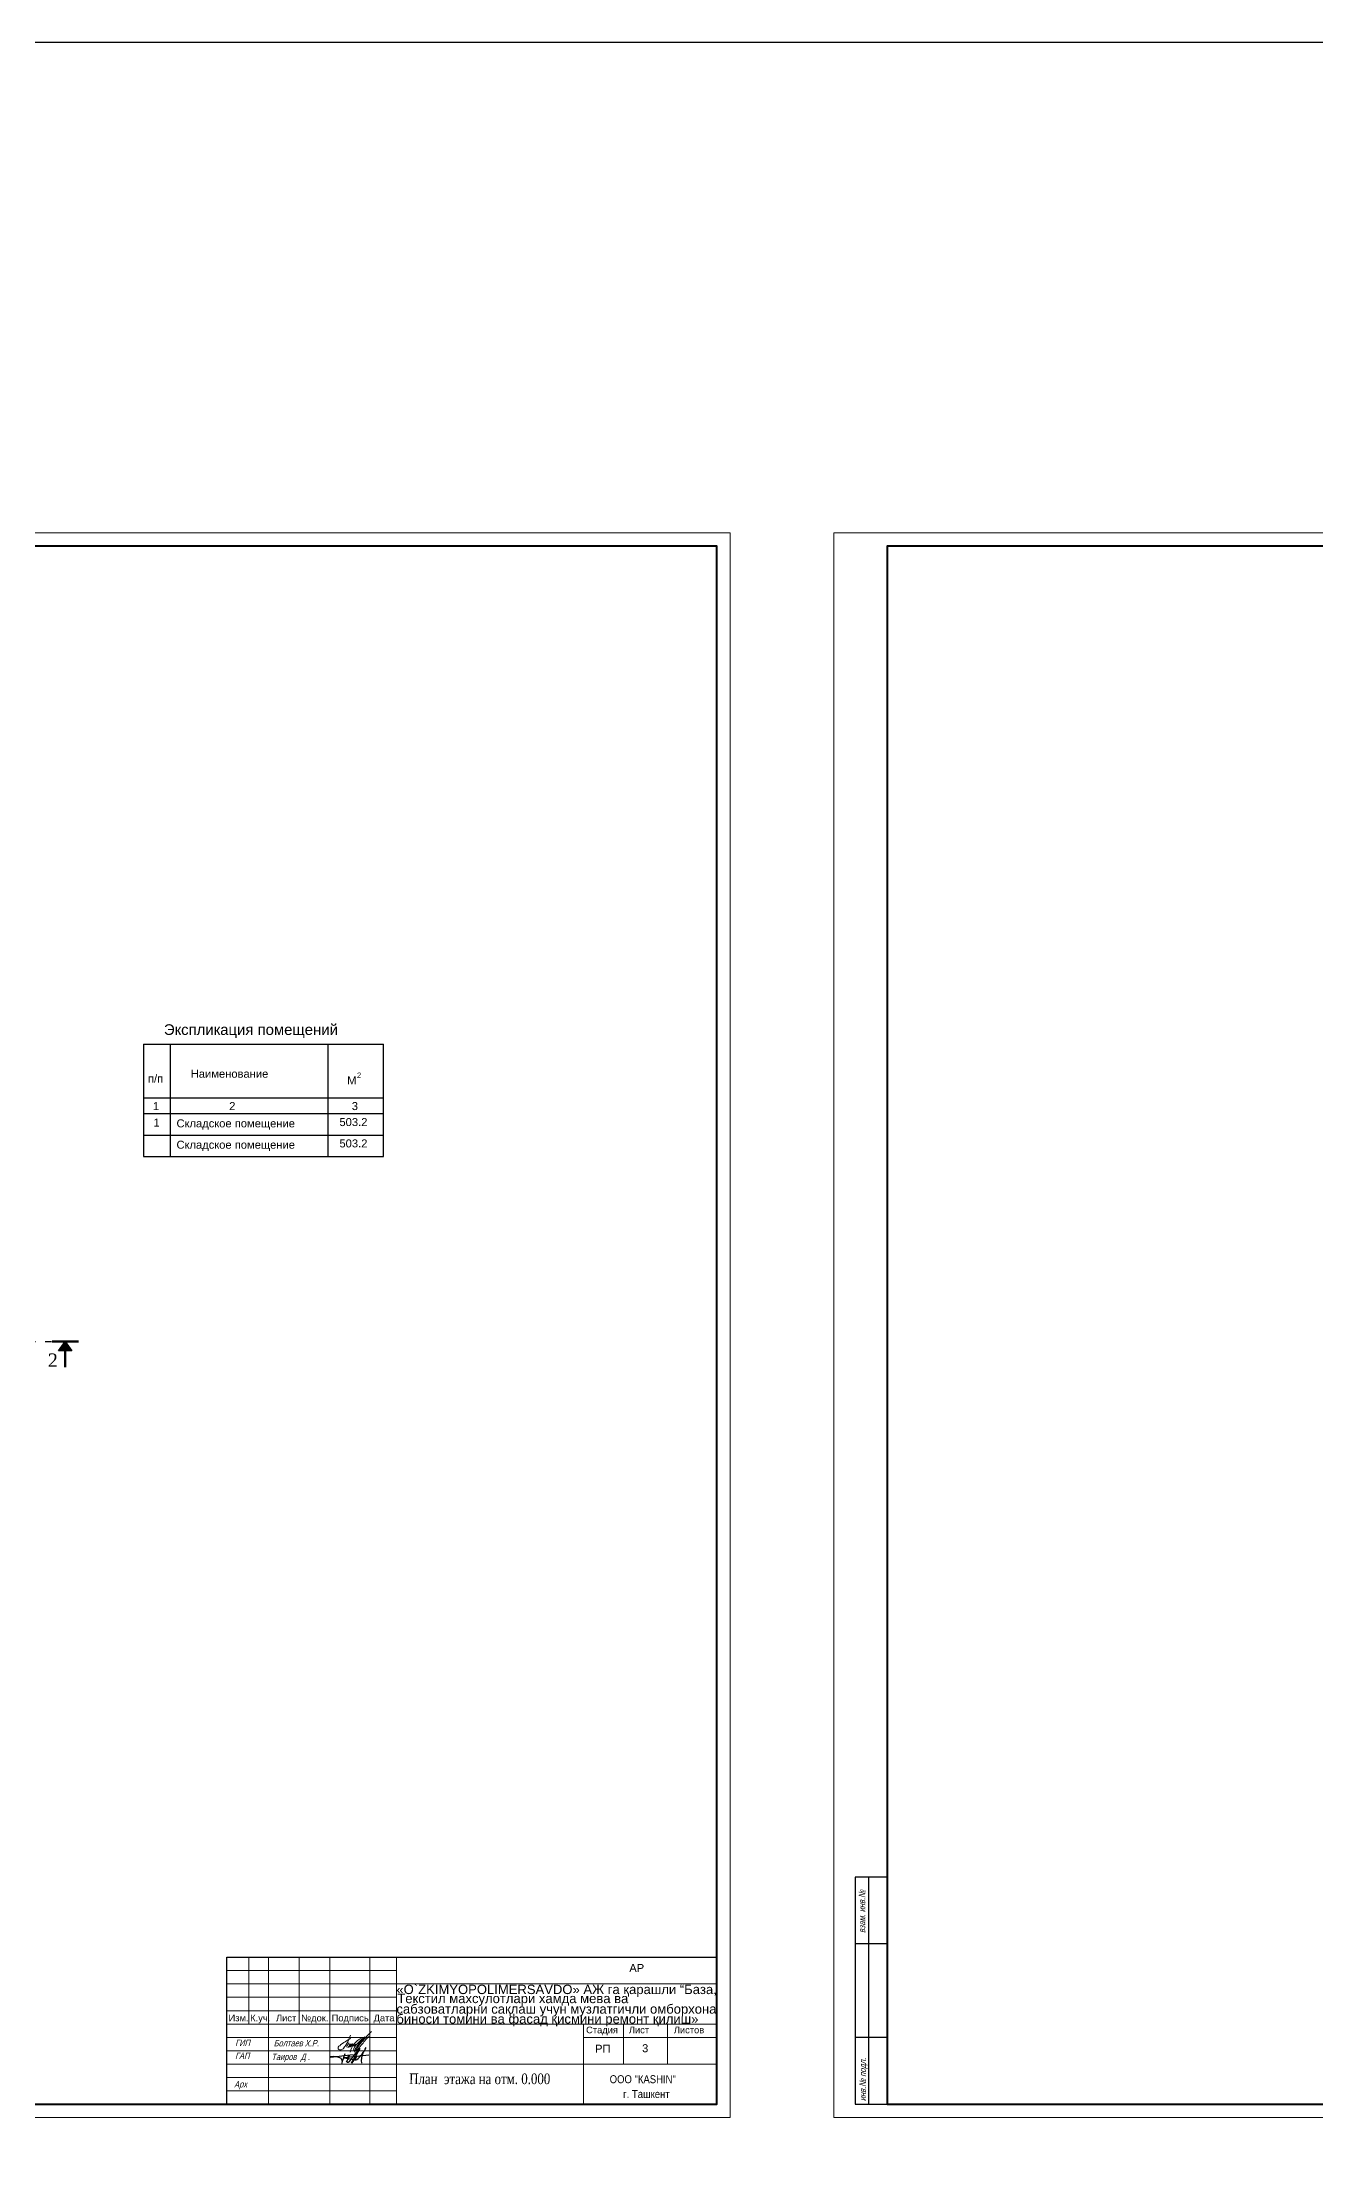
# Model space of a CAD drawing. Header units: millimetres. Extents: x 72928 to 1386960, y 320086 to 445536.
# Drawn here: x 165577 to 213321, y 366483 to 445536 of the extents above; entities that cross this region are included whole.
import ezdxf

# ---------------------------------------------------------------- set-up
doc = ezdxf.new("R2010")
doc.units = ezdxf.units.MM
doc.linetypes.add('ACAD_ISO03W100', pattern=[30, 12, -18])
doc.layers.add('ђЂЊЉЂ', color=7, linetype='Continuous')
doc.styles.add('Fayz', font='times.ttf', dxfattribs={"width": 0.8, "oblique": 1})
doc.styles.add('ira', font='arial.ttf', dxfattribs={"height": 3})
doc.styles.add('J~stule', font='dutch.ttf')

# ---------------------------------------------------------------- blocks, each defined once
blk = doc.blocks.new('fhdfghf')
at = {"color": 5, "lineweight": 20}
blk.add_line((664280, -199007, -14), (664210, -199108, -14), dxfattribs=at)
for centre, radius, start, end in [((663973, -199211, -14), 102, 115.60321, 197.52976), ((663964, -199145, -14), 131, 228.12548, 331.88384), ((665360, -200861, -14), 2253, 116.52499, 129.39953), ((663150, -198412, -14), 1223, 319.465, 345.13222), ((664258, -199149, -14), 63.1, 140.30017, 221.08227), ((664303, -199184, -14), 47.6, 124.86592, 181.7353), ((664387, -199157, -14), 112, 104.09821, 173.48119), ((664061, -198796, -14), 409, 301.62839, 317.30708), ((664304, -199134, -14), 30.6, 199.47047, 297.42016), ((664222, -198955, -14), 228, 294.9657, 331.78019), ((665091, -199543, -14), 789, 115.62125, 166.41289), ((664386, -199103, -14), 47.3, 230.28369, 302.13672), ((664347, -199062, -14), 18.5, 323.16135, 47.56506), ((664453, -199112, -14), 18.7, 151.33638, 325.71884), ((665482, -199822, -14), 1184, 126.22001, 150.11417), ((665071, -199693, -14), 830, 130.33093, 136.57434), ((667650, -201327, -14), 3722, 132.67819, 148.13498), ((664516, -199105, -14), 24, 157.93366, 322.14584), ((664604, -199274, -14), 91.5, 139.06414, 153.56741), ((666784, -200665, -14), 2676, 135.4958, 147.17844), ((660730, -195797, -14), 5196, 318.6511, 323.48771), ((665234, -199150, -14), 419, 117.72591, 141.49444), ((664538, -199262, -14), 86.9, 159.66949, 162.70652), ((664556, -199250, -14), 37.2, 153.64696, 295.56335), ((664456, -199098, -14), 219, 302.00002, 323.63443), ((664699, -199257, -14), 71.4, 150.63485, 202.47397)]:
    blk.add_arc(centre, radius, start, end, dxfattribs=at)
at = {"color": 5}
for centre, radius, start, end in [((664605, -199261, -14), 277, 133.44316, 153.71279), ((664418, -199065, -14), 5.37, 20.55043, 127.12834), ((664817, -198912, -14), 57, 48.03481, 133.19568), ((664817, -198912, -14), 57, 321.80716, 323.5871), ((664493, -199251, -14), 41.1, 159.02865, 264.31921), ((664469, -199173, -14), 121, 279.65503, 322.38926)]:
    blk.add_arc(centre, radius, start, end, dxfattribs=at)
blk = doc.blocks.new('hfgjfj')
at = {"color": 5}
for p, q in [((665018, -199469, -14), (664098, -199571, -14)), ((664098, -199571, -14), (664547, -199648, -14)), ((664168, -199728, -14), (664208, -199682, -14)), ((664330, -199647, -14), (664274, -199719, -14)), ((664518, -199405, -14), (664330, -199647, -14)), ((664375, -199772, -14), (664698, -199224, -14)), ((664698, -199224, -14), (664518, -199405, -14)), ((664573, -199518, -14), (664523, -199598, -14))]:
    blk.add_line(p, q, dxfattribs=at)
for centre, radius, start, end in [((663824, -198697, -14), 1203, 308.33184, 335.92367), ((663681, -200296, -14), 765, 80.74917, 98.77163), ((663589, -199533, -14), 25.4, 195.37878, 273.8454), ((683781, -375645, -14), 177240, 96.26802, 96.54112), ((663775, -199926, -14), 386, 57.49465, 85.66489), ((663922, -199679, -14), 98.8, 346.77694, 52.84546), ((665794, -200195, -14), 1832, 155.33856, 167.762), ((664239, -199701, -14), 39.4, 127.56812, 331.95321), ((663049, -199001, -14), 1345, 329.55013, 338.11727), ((664465, -199629, -14), 235, 143.93274, 183.58341), ((664284, -199499, -14), 13, 347.87873, 134.53888), ((667480, -201984, -14), 3812, 139.68572, 144.53185), ((664577, -199631, -14), 63.2, 148.96163, 194.99001), ((664537, -199599, -14), 53.2, 246.62258, 307.87123), ((665310, -199648, -14), 570, 155.28531, 192.31287)]:
    blk.add_arc(centre, radius, start, end, dxfattribs=at)

msp = doc.modelspace()

# ---------------------------------------------------------------- hatches: boundary and pattern name
h = msp.add_hatch(color=7)
h.dxf.hatch_style = 1
h.paths.add_polyline_path([(166442.4, 396820.1), (166192.4, 396470.1), (166692.4, 396470.1)])

# ---------------------------------------------------------------- linework, layer by layer
at = {"lineweight": 30}
for p, q in [((169372, 407965.4), (169372, 403765.9)), ((169372, 407965.4), (178372, 407965.4)), ((170372, 407965.4), (170372, 403765.9)), ((176291.1, 407965.4), (176291.1, 403765.9)), ((178372, 403765.9), (178372, 407965.4)), ((169372, 405965.4), (178372, 405965.4)), ((169372, 404565.9), (178372, 404565.9)), ((169372, 403765.9), (178372, 403765.9)), ((196050.2, 376737.1), (196050.2, 368237.1)), ((197250.2, 376737.1), (196050.2, 376737.1)), ((196550.2, 376737.1), (196550.2, 368237.1)), ((197250.2, 374237.1), (196050.2, 374237.1)), ((196550.2, 370737.1), (196050.2, 370737.1)), ((197250.2, 370737.1), (196550.2, 370737.1)), ((196050.2, 368237.1), (197250.2, 368237.1))]:
    msp.add_line(p, q, dxfattribs=at)
msp.add_line((169372, 405365.9), (178372, 405365.9))
at = {"color": 1, "linetype": 'ACAD_ISO03W100', "ltscale": 20}
msp.add_line((106283.2, 396820.1), (165947.2, 396820.1), dxfattribs=at)
at = {"lineweight": 50}
for p, q in [((166937.7, 396820.1), (165947.2, 396820.1)), ((166442.4, 396470.1), (166442.4, 395859.8))]:
    msp.add_line(p, q, dxfattribs=at)
at = {"lineweight": 20}
for p, q in [((173320.3, 373737.1), (173320.3, 371237.1)), ((175213.2, 373737.1), (175213.2, 371237.1))]:
    msp.add_line(p, q, dxfattribs=at)
at = {"color": 1}
msp.add_lwpolyline([(72928.2, 445536.1), (621892.2, 445536.1), (621892.2, 320086.1), (72928.2, 320086.1)], close=True, dxfattribs=at)
at = {"lineweight": 20}
for points in [[(87263.2, 367737.1), (191363.2, 367737.1), (191363.2, 427137.1), (87263.2, 427137.1)], [(195250.2, 367737.1), (299350.2, 367737.1), (299350.2, 427137.1), (195250.2, 427137.1)]]:
    msp.add_lwpolyline(points, close=True, dxfattribs=at)
at = {"lineweight": 40}
for points in [[(89263.2, 368237.1), (190863.2, 368237.1), (190863.2, 426637.1), (89263.2, 426637.1)], [(197250.2, 368237.1), (298850.2, 368237.1), (298850.2, 426637.1), (197250.2, 426637.1)]]:
    msp.add_lwpolyline(points, close=True, dxfattribs=at)
msp.add_lwpolyline([(166192.4, 396470.1), (166442.4, 396820.1), (166692.4, 396470.1), (166192.4, 396470.1)])
at = {"lineweight": 30}
msp.add_lwpolyline([(172496.7, 368237.1), (172496.7, 373737.1), (190863.2, 373737.1)], dxfattribs=at)
at = {"layer": 'ђЂЊЉЂ', "color": 7, "linetype": 'Continuous', "lineweight": 20}
for p, q in [((172496.7, 373737.1), (190863.2, 373737.1)), ((172496.7, 368237.1), (172496.7, 373737.1)), ((178863.2, 373237.1), (172496.7, 373237.1)), ((176363.2, 373737.1), (176363.2, 371737.1)), ((177863.2, 373737.1), (177863.2, 368237.1)), ((178863.2, 373737.1), (178863.2, 368237.1)), ((178863.2, 372737.1), (172496.7, 372737.1)), ((190863.2, 372737.1), (178863.2, 372737.1)), ((178863.2, 372237.1), (172496.7, 372237.1)), ((178863.2, 371737.1), (172496.7, 371737.1)), ((176363.2, 372237.1), (176363.2, 368237.1)), ((178863.2, 371237.1), (172496.7, 371237.1)), ((190863.2, 371237.1), (178863.2, 371237.1)), ((185863.2, 368237.1), (185863.2, 371237.1)), ((187363.2, 371237.1), (187363.2, 369737.1)), ((189018.6, 371237.1), (189018.6, 369737.1)), ((189018.6, 371237.1), (189018.6, 369737.1)), ((178863.2, 370737.1), (172496.7, 370737.1)), ((178863.2, 370237.1), (172496.7, 370237.1)), ((190863.2, 370737.1), (185863.2, 370737.1)), ((178863.2, 369737.1), (172496.7, 369737.1)), ((178863.2, 369237.1), (172496.7, 369237.1)), ((190863.2, 369737.1), (178863.2, 369737.1)), ((178863.2, 368737.1), (172496.7, 368737.1))]:
    msp.add_line(p, q, dxfattribs=at)
at = {"layer": 'ђЂЊЉЂ', "linetype": 'Continuous', "lineweight": 20}
msp.add_line((174063.2, 373737.1), (174063.2, 368237.1), dxfattribs=at)

# ---------------------------------------------------------------- block references
at = {"lineweight": 30}
for name in ['fhdfghf', 'hfgjfj']:
    msp.add_blockref(name, (-487201.1, 569543.8, 14.3), dxfattribs=at)

# ---------------------------------------------------------------- texts
at = {"lineweight": 20, "style": 'ira'}
for s, height, p in [('п/п', 300, (169543, 406531)), ('Наименование', 300, (171145.1, 406713.2)), ('М', 300, (177010.2, 406459.5)), ('2', 200, (177377.9, 406707.4)), ('1', 300, (169728.7, 405500.4)), ('2', 300, (172586.1, 405500.4)), ('3', 300, (177182.8, 405500.4)), ('1', 300, (169749.1, 404882.5)), ('Складское помещение', 300, (170612.1, 404852)), ('503.2', 300, (176719.9, 404900.8)), ('Складское помещение', 300, (170612.1, 404052)), ('503.2', 300, (176719.9, 404100.8))]:
    msp.add_text(s, height=height, dxfattribs=at).set_placement(p)
at = {"style": 'ira'}
for s, p in [('«O`ZKIMYOPOLIMERSAVDO» АЖ га қарашли “База,', (178855.4, 372359.5)), ('Текстил махсулотлари хамда мева ва ', (178889.8, 372019.9)), ('сабзоватларни сақлаш учун музлатгичли омборхона', (178855.4, 371625.2)), ('биноси томини ва фасад қисмини ремонт қилиш»', (178855.4, 371253.1))]:
    msp.add_text(s, height=350, dxfattribs=at).set_placement(p)
at = {"style": 'ira', "width": 0.85}
for s, p in [('OOO "КАSHIN"', (186850.8, 369017.8)), ('г. Ташкент', (187356.1, 368462.9))]:
    msp.add_text(s, height=300, dxfattribs=at).set_placement(p)
at = {"insert": (165787, 396375.3), "char_height": 500, "attachment_point": 1, "style": 'J~stule'}
msp.add_mtext_dynamic_manual_height_columns('2', width=785.766, gutter_width=3676.1, heights=[0], dxfattribs=at)
at = {"lineweight": 20, "insert": (179331, 369381.8), "char_height": 400, "attachment_point": 1, "style": 'Fayz'}
msp.add_mtext('План  этажа на отм. 0.000', dxfattribs=at)
at = {"layer": 'ђЂЊЉЂ', "color": 7, "linetype": 'Continuous', "lineweight": 20, "style": 'ira'}
for s, height, p in [('Экспликация помещений ', 400, (170139.1, 408316.7)), ('АР', 300, (187585.8, 373187)), ('Изм.', 250, (172564.2, 371336.9)), ('К.уч.', 250, (173374, 371336.9)), ('Лист', 250, (174343.3, 371336.9)), ('№док.', 250, (175285.6, 371336.9)), ('Подпись', 250, (176427.6, 371336.9)), ('Дата', 250, (178000.7, 371336.9)), ('Стадия', 250, (185965.4, 370889.4)), ('Лист', 250, (187568.5, 370889.4)), ('Лист', 250, (187568.5, 370889.4)), ('Листов', 250, (189254.6, 370889.4)), ('Листов', 250, (189254.6, 370889.4)), ('РП', 300, (186301.7, 370159.7)), ('РП', 300, (186301.7, 370159.7)), ('3', 300, (188065.3, 370179.2))]:
    msp.add_text(s, height=height, dxfattribs=at).set_placement(p)
at = {"layer": 'ђЂЊЉЂ', "color": 7, "linetype": 'Continuous', "lineweight": 20, "style": 'ira', "oblique": 15, "width": 0.8}
for s, p in [('взам. инв.№', (196428.1, 374647.5)), ('инв.№ подл.', (196454.2, 368343.7))]:
    msp.add_text(s, height=240, rotation=90, dxfattribs=at).set_placement(p)
for s, p in [('ГАП', (172809.2, 369928.7)), ('ГИП', (172811.8, 370408.9)), ('Таиров  Д .', (174170.1, 369886.3)), ('Болтаев Х.Р.', (174255.7, 370397.8)), ('Арх', (172775.2, 368859.5))]:
    msp.add_text(s, height=240, dxfattribs=at).set_placement(p)

doc.saveas('drawing.dxf')
